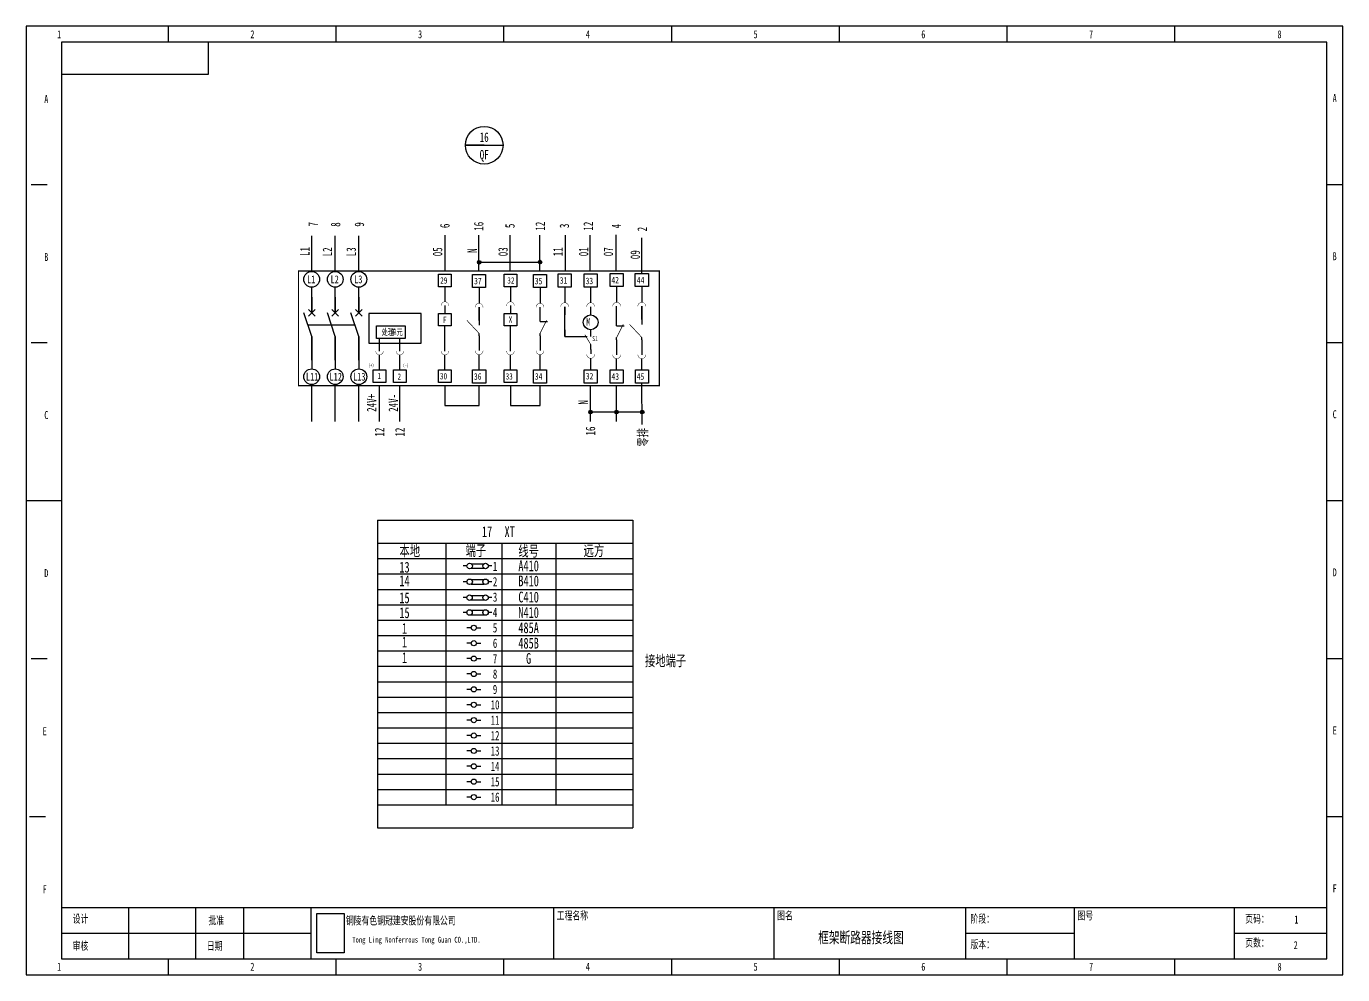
# Model space of a CAD drawing. Header units: millimetres. Extents: x 401220 to 2750366, y -101310 to 943175.
# Drawn here: x 1247680 to 1309261, y 68283 to 112675 of the extents above; entities that cross this region are included whole.
import ezdxf
from ezdxf.enums import TextEntityAlignment as Align

# ---------------------------------------------------------------- set-up
doc = ezdxf.new("R2010")
doc.units = ezdxf.units.MM
doc.styles.add('IDQSTYLE', font='NSimSun.ttf', dxfattribs={"width": 0.7})

msp = doc.modelspace()

# ---------------------------------------------------------------- hatches: boundary and pattern name
h = msp.add_hatch(color=256)
h.dxf.hatch_style = 1
h.paths.add_polyline_path([(1268866.20686, 101719.85809, 0.4142135624), (1268780.41194, 101634.06317, 0.4142135624), (1268866.20686, 101548.26825)])
h.paths.add_polyline_path([(1268866.20686, 101719.85809), (1268866.20686, 101634.06317), (1268952.00178, 101634.06317, 0.4142135624)])
h.paths.add_polyline_path([(1268952.00178, 101634.06317), (1268866.20686, 101634.06317), (1268866.20686, 101548.26825, 0.4142135624)])
h = msp.add_hatch(color=256)
h.dxf.hatch_style = 1
h.paths.add_polyline_path([(1271711.02678, 101725.033, 0.4142135624), (1271625.23186, 101639.23808, 0.4142135624), (1271711.02678, 101553.44316)])
h.paths.add_polyline_path([(1271711.02678, 101725.033), (1271711.02678, 101639.23808), (1271796.8217, 101639.23808, 0.4142135624)])
h.paths.add_polyline_path([(1271796.8217, 101639.23808), (1271711.02678, 101639.23808), (1271711.02678, 101553.44316, 0.4142135624)])
h = msp.add_hatch(color=256)
h.dxf.hatch_style = 1
h.paths.add_polyline_path([(1274074.0204, 94703.94876, 0.4142135624), (1273988.22548, 94618.15384, 0.4142135624), (1274074.0204, 94532.35892)])
h.paths.add_polyline_path([(1274074.0204, 94703.94876), (1274074.0204, 94618.15384), (1274159.81532, 94618.15384, 0.4142135624)])
h.paths.add_polyline_path([(1274159.81532, 94618.15384), (1274074.0204, 94618.15384), (1274074.0204, 94532.35892, 0.4142135624)])
h = msp.add_hatch(color=256)
h.dxf.hatch_style = 1
h.paths.add_polyline_path([(1275291.85013, 94703.0999, 0.4142135624), (1275206.05521, 94617.30498, 0.4142135624), (1275291.85013, 94531.51006)])
h.paths.add_polyline_path([(1275291.85013, 94703.0999), (1275291.85013, 94617.30498), (1275377.64505, 94617.30498, 0.4142135624)])
h.paths.add_polyline_path([(1275377.64505, 94617.30498), (1275291.85013, 94617.30498), (1275291.85013, 94531.51006, 0.4142135624)])
h = msp.add_hatch(color=256)
h.dxf.hatch_style = 1
h.paths.add_polyline_path([(1276491.17946, 94703.94876, 0.4142135624), (1276405.38454, 94618.15384, 0.4142135624), (1276491.17946, 94532.35892)])
h.paths.add_polyline_path([(1276491.17946, 94703.94876), (1276491.17946, 94618.15384), (1276576.97438, 94618.15384, 0.4142135624)])
h.paths.add_polyline_path([(1276576.97438, 94618.15384), (1276491.17946, 94618.15384), (1276491.17946, 94532.35892, 0.4142135624)])

# ---------------------------------------------------------------- linework, layer by layer
at = {"ltscale": 4}
for p, q in [((1254331.71007, 111928.00187), (1254331.71007, 112675.34456)), ((1262178.80836, 111928.00187), (1262178.80836, 112675.34456)), ((1270025.90665, 111928.00187), (1270025.90665, 112675.34456)), ((1277873.00494, 111928.00187), (1277873.00494, 112675.34456)), ((1285720.10323, 111928.00187), (1285720.10323, 112675.34456)), ((1293567.20152, 111928.00187), (1293567.20152, 112675.34456)), ((1301414.29982, 111928.00187), (1301414.29982, 112675.34456)), ((1256200.0668, 110433.31648), (1256200.0668, 111928.00187)), ((1249324.51401, 110433.31648), (1256200.0668, 110433.31648)), ((1247904.5629, 105276.65189), (1248651.90559, 105276.65189)), ((1308514.05541, 105276.65189), (1309261.39811, 105276.65189)), ((1247904.5629, 97877.95921), (1248651.90559, 97877.95921)), ((1308514.05541, 97877.95921), (1309261.39811, 97877.95921)), ((1247680.36009, 90479.26654), (1249324.51401, 90479.26654)), ((1308514.05541, 90479.26654), (1309261.39811, 90479.26654)), ((1268290.21324, 87414.28191), (1268120.48377, 87414.28191)), ((1269461.48175, 87414.39219), (1269291.75229, 87414.39219)), ((1268289.87868, 86673.69002), (1268120.14921, 86673.69002)), ((1269461.14719, 86673.8003), (1269291.41773, 86673.8003)), ((1268289.54411, 85933.09814), (1268119.81465, 85933.09814)), ((1269460.81263, 85933.20841), (1269291.08317, 85933.20841)), ((1268289.54411, 85236.59575), (1268119.81465, 85236.59575)), ((1269460.81263, 85236.70603), (1269291.08317, 85236.70603)), ((1268491.00942, 84519.66054), (1268288.49499, 84519.66054)), ((1268734.02673, 84519.66054), (1268936.54116, 84519.66054)), ((1268491.00943, 83799.30866), (1268288.49501, 83799.30866)), ((1268734.02675, 83799.30866), (1268936.54118, 83799.30866)), ((1247904.5629, 83080.57386), (1248651.90559, 83080.57386)), ((1268491.0094, 83078.95677), (1268288.49497, 83078.95677)), ((1268734.02671, 83078.95677), (1268936.54114, 83078.95677)), ((1308514.05541, 83080.57386), (1309261.39811, 83080.57386)), ((1268491.0094, 82358.60488), (1268288.49497, 82358.60488)), ((1268734.02671, 82358.60488), (1268936.54114, 82358.60488)), ((1268491.00949, 81638.253), (1268288.49506, 81638.253)), ((1268734.02681, 81638.253), (1268936.54123, 81638.253)), ((1268491.0094, 80917.90111), (1268288.49497, 80917.90111)), ((1268734.02671, 80917.90111), (1268936.54114, 80917.90111)), ((1268491.00942, 80197.54923), (1268288.49499, 80197.54923)), ((1268734.02673, 80197.54923), (1268936.54116, 80197.54923)), ((1268491.00943, 79477.19734), (1268288.49501, 79477.19734)), ((1268734.02675, 79477.19734), (1268936.54118, 79477.19734)), ((1268491.0094, 78756.84545), (1268288.49497, 78756.84545)), ((1268734.02671, 78756.84545), (1268936.54114, 78756.84545)), ((1268491.0094, 78036.49357), (1268288.49497, 78036.49357)), ((1268734.02671, 78036.49357), (1268936.54114, 78036.49357)), ((1268491.00949, 77316.14168), (1268288.49506, 77316.14168)), ((1268734.02681, 77316.14168), (1268936.54123, 77316.14168)), ((1268491.00949, 76595.7898), (1268288.49506, 76595.7898)), ((1268734.02681, 76595.7898), (1268936.54123, 76595.7898)), ((1247829.82863, 75681.88119), (1248577.17132, 75681.88119)), ((1308514.05541, 75681.88119), (1309261.39811, 75681.88119)), ((1249324.51401, 71422.02783), (1308514.05541, 71422.02783)), ((1252463.35333, 71422.02783), (1252463.35333, 69030.53121)), ((1255602.19265, 71422.02783), (1255602.19265, 69030.53121)), ((1257844.22073, 71422.02783), (1257844.22073, 69030.53121)), ((1260983.06005, 71422.02783), (1260983.06005, 69030.53121)), ((1272342.669, 71422.02783), (1272342.669, 69030.53121)), ((1282655.99819, 71422.02783), (1282655.99819, 69030.53121)), ((1291624.11052, 71422.02783), (1291624.11052, 69030.53121)), ((1296706.04084, 71422.02783), (1296706.04084, 69030.53121)), ((1304179.46779, 71422.02783), (1304179.46779, 69030.53121)), ((1249324.51401, 70226.27952), (1260983.06005, 70226.27952)), ((1291624.11052, 70226.27952), (1296706.04084, 70226.27952)), ((1304179.46779, 70226.27952), (1308514.05541, 70226.27952)), ((1254331.71007, 68283.18851), (1254331.71007, 69030.53121)), ((1262178.80836, 68283.18851), (1262178.80836, 69030.53121)), ((1270025.90665, 68283.18851), (1270025.90665, 69030.53121)), ((1277873.00494, 68283.18851), (1277873.00494, 69030.53121)), ((1285720.10323, 68283.18851), (1285720.10323, 69030.53121)), ((1293567.20152, 68283.18851), (1293567.20152, 69030.53121)), ((1301414.29982, 68283.18851), (1301414.29982, 69030.53121))]:
    msp.add_line(p, q, dxfattribs=at)
for p, q in [((1269100.48717, 107108.75668), (1268218.68877, 107108.75668)), ((1268218.68877, 107108.75668), (1269982.28557, 107108.75668)), ((1261030.22824, 101198.29249), (1261030.22824, 102869.95151)), ((1262132.47624, 101198.29249), (1262132.47624, 102869.95151)), ((1263234.72424, 101198.29249), (1263234.72424, 102869.95151)), ((1267270.46769, 101224.68884), (1267270.46769, 102896.34785)), ((1268856.95666, 101224.68884), (1268856.95666, 102896.34785)), ((1270317.264, 101224.68884), (1270317.264, 102896.34785)), ((1271701.77658, 101224.68884), (1271701.77658, 102896.34785)), ((1272897.81957, 101224.68884), (1272897.81957, 102896.34785)), ((1274057.74826, 101224.68884), (1274057.74826, 102896.34785)), ((1275275.2612, 101243.4606), (1275275.2612, 102915.11961)), ((1276472.87953, 101105.75778), (1276472.87953, 102777.4168)), ((1268866.20686, 101634.06317), (1271711.02678, 101639.23808)), ((1261030.22824, 99256.40618), (1261030.22824, 100463.46049)), ((1262132.47624, 99256.40618), (1262132.47624, 100463.46049)), ((1263234.72424, 99256.40618), (1263234.72424, 100463.46049)), ((1267263.60352, 100486.30617), (1267263.60352, 99780.86745)), ((1268860.77723, 100445.63799), (1268860.77723, 99708.2994)), ((1270327.1812, 100486.30617), (1270327.1812, 99780.86745)), ((1271711.45506, 100445.63799), (1271711.45506, 99708.2994)), ((1272866.80136, 100472.53719), (1272866.80136, 99735.1986)), ((1274079.18193, 100472.53719), (1274079.18193, 99735.1986)), ((1275296.69486, 100491.30896), (1275296.69486, 99753.97036)), ((1276472.87953, 100491.30896), (1276472.87953, 99753.97036)), ((1261030.22824, 99991.23818), (1261030.22824, 99256.40618)), ((1262132.47624, 99991.23818), (1262132.47624, 99256.40618)), ((1263234.72424, 99991.23818), (1263234.72424, 99256.40618)), ((1261030.22824, 98154.15818), (1260662.81224, 99256.40618)), ((1260874.34683, 99100.52478), (1261186.10965, 99412.28759)), ((1260874.34683, 99412.28759), (1261186.10965, 99100.52478)), ((1262132.47624, 98154.15818), (1261765.06024, 99256.40618)), ((1261976.59483, 99412.28759), (1262288.35765, 99100.52478)), ((1261976.59483, 99100.52478), (1262288.35765, 99412.28759)), ((1263234.72424, 98154.15818), (1262867.30824, 99256.40618)), ((1263078.84283, 99100.52478), (1263390.60565, 99412.28759)), ((1263078.84283, 99412.28759), (1263390.60565, 99100.52478)), ((1267263.60352, 99604.50777), (1267263.60352, 99237.09177)), ((1268860.77723, 98909.51592), (1268860.77723, 99523.96475)), ((1268860.77723, 99523.96475), (1268860.77723, 98679.09761)), ((1270327.1812, 99604.50777), (1270327.1812, 99237.09177)), ((1271711.45506, 98853.16672), (1271711.45506, 99523.96475)), ((1272866.80136, 99550.86395), (1272866.80136, 99166.83343)), ((1272866.80136, 98149.49372), (1272866.80136, 99550.86395)), ((1274079.18193, 99550.86395), (1274079.18193, 99166.83343)), ((1275296.69486, 98662.435), (1275296.69486, 99569.63571)), ((1276472.87953, 98955.18689), (1276472.87953, 99569.63571)), ((1276472.87953, 99569.63571), (1276472.87953, 98724.76858)), ((1260846.52024, 98705.28218), (1263051.01624, 98705.28218)), ((1267263.60352, 97473.49497), (1267263.60352, 98649.22617)), ((1270327.1812, 97473.49497), (1270327.1812, 98649.22617)), ((1271711.45506, 98853.16672), (1272066.6571, 98853.16672)), ((1275296.69486, 98662.435), (1275651.8969, 98662.435)), ((1261030.22824, 97786.74218), (1261030.22824, 98154.15818)), ((1261030.22824, 98154.15818), (1261030.22824, 96640.7272)), ((1262132.47624, 97786.74218), (1262132.47624, 98154.15818)), ((1262132.47624, 98154.15818), (1262132.47624, 96640.7272)), ((1263234.72424, 97786.74218), (1263234.72424, 98154.15818)), ((1263234.72424, 98154.15818), (1263234.72424, 96640.7272)), ((1264203.71729, 97473.49497), (1264203.71729, 98061.36057)), ((1265155.71798, 97473.49497), (1265155.71798, 98061.36057)), ((1268862.57992, 98186.62346), (1268862.57992, 98301.83261)), ((1268862.57992, 98186.62346), (1268862.57992, 97495.36853)), ((1271711.45506, 98186.62346), (1271711.45506, 98301.83261)), ((1271711.45506, 98186.62346), (1271711.45506, 97495.36853)), ((1272866.80136, 98475.5785), (1272866.80136, 98149.49372)), ((1272866.80136, 98149.49372), (1273920.18981, 98149.49372)), ((1274079.18193, 98475.5785), (1274079.18193, 98149.49372)), ((1275296.69486, 97995.89174), (1275296.69486, 98111.10089)), ((1275296.69486, 97995.89174), (1275296.69486, 97304.63681)), ((1276474.68223, 97995.89174), (1276474.68223, 98111.10089)), ((1276474.68223, 97995.89174), (1276474.68223, 97304.63681)), ((1261030.22824, 97051.91018), (1261030.22824, 97786.74218)), ((1262132.47624, 97051.91018), (1262132.47624, 97786.74218)), ((1262132.47624, 97051.91018), (1262132.47624, 97786.74218)), ((1263234.72424, 97051.91018), (1263234.72424, 97786.74218)), ((1263234.72424, 97051.91018), (1263234.72424, 97786.74218)), ((1268862.57992, 96573.69528), (1268862.57992, 97311.03388)), ((1271711.45506, 96573.69528), (1271711.45506, 97311.03388)), ((1274082.88632, 97553.90526), (1274082.88632, 97784.32357)), ((1274082.88632, 97553.90526), (1274082.88632, 97339.72122)), ((1264203.71729, 96591.69657), (1264203.71729, 97297.13529)), ((1265155.71798, 96591.69657), (1265155.71798, 97297.13529)), ((1267263.60352, 96591.69657), (1267263.60352, 97297.13529)), ((1270327.1812, 96591.69657), (1270327.1812, 97297.13529)), ((1274082.88632, 96591.69657), (1274082.88632, 97132.8929)), ((1275296.69486, 96590.84771), (1275296.69486, 97120.30216)), ((1276474.68223, 96590.84771), (1276474.68223, 97120.30216)), ((1261030.22824, 94179.52814), (1261030.22824, 95851.18716)), ((1262132.47624, 94179.52814), (1262132.47624, 95851.18716)), ((1263234.72424, 94179.52814), (1263234.72424, 95851.18716)), ((1264203.71729, 94179.52814), (1264203.71729, 95851.18716)), ((1265155.71798, 94179.52814), (1265155.71798, 95851.18716)), ((1267265.70547, 95851.18716), (1267265.70547, 94926.9179)), ((1268864.14726, 94926.9179), (1268864.14726, 95817.70139)), ((1270336.45304, 95851.18716), (1270336.45304, 94926.9179)), ((1271715.47626, 94926.9179), (1271715.47626, 95817.70139)), ((1274074.0204, 94179.52814), (1274074.0204, 95851.18716)), ((1275291.85013, 94178.67929), (1275291.85013, 95850.3383)), ((1276491.17946, 94041.82533), (1276478.70342, 95976.39888)), ((1267265.70547, 94926.9179), (1268864.14726, 94926.9179)), ((1270336.45304, 94926.9179), (1270375.00329, 94926.9179)), ((1270375.00329, 94926.9179), (1271715.47626, 94926.9179)), ((1276491.17946, 94618.15384), (1274074.0204, 94618.15384)), ((1264116.131, 89560.84996), (1264116.13103, 88480.32213)), ((1264116.131, 89560.84996), (1275641.76117, 89560.84996)), ((1264529.16562, 89560.84996), (1276054.79579, 89560.84996)), ((1276054.79579, 89560.84996), (1276054.79582, 88480.32213)), ((1264116.13103, 88480.32213), (1276054.79582, 88480.32213)), ((1264116.13103, 88480.32213), (1264116.13105, 87759.97024)), ((1267302.85075, 88480.32213), (1267302.85077, 87759.97024)), ((1269931.80478, 88480.32213), (1269931.80479, 87759.97024)), ((1272454.22229, 88480.32213), (1272454.22231, 87759.97024)), ((1276054.79582, 88480.32213), (1276054.79584, 87759.97024)), ((1264116.13103, 87759.97024), (1264116.13105, 87039.61836)), ((1264116.13103, 87759.97024), (1264116.13105, 87039.61836)), ((1264116.13103, 87759.97024), (1275641.7612, 87759.97024)), ((1264529.16565, 87759.97024), (1276054.79582, 87759.97024)), ((1267302.85077, 87759.97024), (1267302.85079, 87039.61836)), ((1268489.57389, 87520.35091), (1269091.92944, 87520.14831)), ((1269931.80479, 87759.97024), (1269931.80481, 87039.61836)), ((1272453.03639, 87759.97024), (1272453.03641, 87039.61836)), ((1276054.79582, 87759.97024), (1276054.79584, 87039.61836)), ((1276054.79582, 87759.97024), (1276054.79584, 87039.61836)), ((1264116.13105, 87039.61836), (1264116.13106, 86319.26647)), ((1264116.13105, 87039.61836), (1264116.13106, 86319.26647)), ((1264116.13105, 87039.61836), (1275641.76122, 87039.61836)), ((1264529.16567, 87039.61836), (1276054.79584, 87039.61836)), ((1267302.85079, 87039.61836), (1267302.85081, 86319.26647)), ((1268490.87738, 87309.10288), (1269091.85837, 87308.83139)), ((1269931.80481, 87039.61836), (1269931.80483, 86319.26647)), ((1272453.03641, 87039.61836), (1272453.03643, 86319.26647)), ((1276054.79584, 87039.61836), (1276054.79586, 86319.26647)), ((1276054.79584, 87039.61836), (1276054.79586, 86319.26647)), ((1264116.13106, 86319.26647), (1264116.13108, 85598.91458)), ((1264116.13106, 86319.26647), (1264116.13108, 85598.91458)), ((1264116.13106, 86319.26647), (1275641.76124, 86319.26647)), ((1264529.16569, 86319.26647), (1276054.79586, 86319.26647)), ((1267302.85081, 86319.26647), (1267302.85082, 85598.91458)), ((1268489.23933, 86779.75902), (1269091.59488, 86779.55642)), ((1268490.54282, 86568.51099), (1269091.5238, 86568.2395)), ((1269931.80483, 86319.26647), (1269931.80485, 85598.91458)), ((1272453.03643, 86319.26647), (1272453.03645, 85598.91458)), ((1276054.79586, 86319.26647), (1276054.79588, 85598.91458)), ((1276054.79586, 86319.26647), (1276054.79588, 85598.91458)), ((1264116.13108, 85598.91458), (1264116.1311, 84878.5627)), ((1264116.13108, 85598.91458), (1264116.1311, 84878.5627)), ((1264116.13108, 85598.91458), (1275641.76126, 85598.91458)), ((1264529.16571, 85598.91458), (1276054.79588, 85598.91458)), ((1267302.85082, 85598.91458), (1267302.85084, 84878.5627)), ((1268488.90477, 86039.16713), (1269091.26032, 86038.96454)), ((1268490.20826, 85827.91911), (1269091.18924, 85827.64761)), ((1269931.80485, 85598.91458), (1269931.80487, 84878.5627)), ((1272453.03645, 85598.91458), (1272453.03647, 84878.5627)), ((1276054.79588, 85598.91458), (1276054.7959, 84878.5627)), ((1276054.79588, 85598.91458), (1276054.7959, 84878.5627)), ((1268488.90477, 85342.66475), (1269091.26032, 85342.46215)), ((1268490.20826, 85131.41672), (1269091.18924, 85131.14523)), ((1264116.1311, 84878.5627), (1264116.13112, 84158.21081)), ((1264116.1311, 84878.5627), (1264116.13112, 84158.21081)), ((1264116.1311, 84878.5627), (1275641.76128, 84878.5627)), ((1264529.16573, 84878.5627), (1276054.7959, 84878.5627)), ((1267302.85084, 84878.5627), (1267302.85086, 84158.21081)), ((1269931.80487, 84878.5627), (1269931.80489, 84158.21081)), ((1272453.03647, 84878.5627), (1272453.03649, 84158.21081)), ((1276054.7959, 84878.5627), (1276054.79592, 84158.21081)), ((1276054.7959, 84878.5627), (1276054.79592, 84158.21081)), ((1264116.13112, 84158.21081), (1264116.13114, 83437.85893)), ((1264116.13112, 84158.21081), (1264116.13114, 83437.85893)), ((1264116.13112, 84158.21081), (1275641.7613, 84158.21081)), ((1264529.16575, 84158.21081), (1276054.79592, 84158.21081)), ((1267302.85086, 84158.21081), (1267302.85088, 83437.85893)), ((1269931.80489, 84158.21081), (1269931.80491, 83437.85893)), ((1272453.03649, 84158.21081), (1272453.03651, 83437.85893)), ((1276054.79592, 84158.21081), (1276054.79594, 83437.85893)), ((1276054.79592, 84158.21081), (1276054.79594, 83437.85893)), ((1264116.13114, 83437.85893), (1264116.13116, 82717.50704)), ((1264116.13114, 83437.85893), (1264116.13116, 82717.50704)), ((1264116.13114, 83437.85893), (1275641.76131, 83437.85893)), ((1264529.16577, 83437.85893), (1276054.79594, 83437.85893)), ((1267302.85088, 83437.85893), (1267302.8509, 82717.50704)), ((1269931.80491, 83437.85893), (1269931.80493, 82717.50704)), ((1272453.03651, 83437.85893), (1272453.03653, 82717.50704)), ((1276054.79594, 83437.85893), (1276054.79596, 82717.50704)), ((1276054.79594, 83437.85893), (1276054.79596, 82717.50704)), ((1264116.13116, 82717.50704), (1264116.13118, 81997.15515)), ((1264116.13116, 82717.50704), (1264116.13118, 81997.15515)), ((1264116.13116, 82717.50704), (1275641.76133, 82717.50704)), ((1264529.16579, 82717.50704), (1276054.79596, 82717.50704)), ((1267302.8509, 82717.50704), (1267302.85092, 81997.15515)), ((1269931.80493, 82717.50704), (1269931.80495, 81997.15515)), ((1272453.03653, 82717.50704), (1272453.03655, 81997.15515)), ((1276054.79596, 82717.50704), (1276054.79598, 81997.15515)), ((1276054.79596, 82717.50704), (1276054.79598, 81997.15515)), ((1264116.13118, 81997.15515), (1264116.1312, 81276.80327)), ((1264116.13118, 81997.15515), (1264116.1312, 81276.80327)), ((1264116.13118, 81997.15515), (1275641.76135, 81997.15515)), ((1264529.16581, 81997.15515), (1276054.79598, 81997.15515)), ((1267302.85092, 81997.15515), (1267302.85094, 81276.80327)), ((1269931.80495, 81997.15515), (1269931.80497, 81276.80327)), ((1272453.03655, 81997.15515), (1272453.03657, 81276.80327)), ((1276054.79598, 81997.15515), (1276054.796, 81276.80327)), ((1276054.79598, 81997.15515), (1276054.796, 81276.80327)), ((1264116.1312, 81276.80327), (1264116.13122, 80556.45138)), ((1264116.1312, 81276.80327), (1264116.13122, 80556.45138)), ((1264116.1312, 81276.80327), (1275641.76137, 81276.80327)), ((1264529.16582, 81276.80327), (1276054.796, 81276.80327)), ((1267302.85094, 81276.80327), (1267302.85096, 80556.45138)), ((1269931.80497, 81276.80327), (1269931.80499, 80556.45138)), ((1272453.03657, 81276.80327), (1272453.03659, 80556.45138)), ((1276054.796, 81276.80327), (1276054.79602, 80556.45138)), ((1276054.796, 81276.80327), (1276054.79602, 80556.45138)), ((1264116.13122, 80556.45138), (1264116.13124, 79836.0995)), ((1264116.13122, 80556.45138), (1264116.13124, 79836.0995)), ((1264116.13122, 80556.45138), (1275641.76139, 80556.45138)), ((1264529.16584, 80556.45138), (1276054.79602, 80556.45138)), ((1267302.85096, 80556.45138), (1267302.85098, 79836.0995)), ((1269931.80499, 80556.45138), (1269931.80501, 79836.0995)), ((1272453.03659, 80556.45138), (1272453.03661, 79836.0995)), ((1276054.79602, 80556.45138), (1276054.79604, 79836.0995)), ((1276054.79602, 80556.45138), (1276054.79604, 79836.0995)), ((1264116.13124, 79836.0995), (1264116.13126, 79115.74761)), ((1264116.13124, 79836.0995), (1264116.13126, 79115.74761)), ((1264116.13124, 79836.0995), (1275641.76141, 79836.0995)), ((1264529.16586, 79836.0995), (1276054.79604, 79836.0995)), ((1267302.85098, 79836.0995), (1267302.851, 79115.74761)), ((1269931.80501, 79836.0995), (1269931.80503, 79115.74761)), ((1272453.03661, 79836.0995), (1272453.03663, 79115.74761)), ((1276054.79604, 79836.0995), (1276054.79606, 79115.74761)), ((1276054.79604, 79836.0995), (1276054.79606, 79115.74761)), ((1264116.13126, 79115.74761), (1264116.13128, 78395.39573)), ((1264116.13126, 79115.74761), (1264116.13128, 78395.39573)), ((1264116.13126, 79115.74761), (1275641.76143, 79115.74761)), ((1264529.16588, 79115.74761), (1276054.79606, 79115.74761)), ((1267302.851, 79115.74761), (1267302.85102, 78395.39573)), ((1269931.80503, 79115.74761), (1269931.80505, 78395.39573)), ((1272453.03663, 79115.74761), (1272453.03665, 78395.39573)), ((1276054.79606, 79115.74761), (1276054.79607, 78395.39573)), ((1276054.79606, 79115.74761), (1276054.79607, 78395.39573)), ((1264116.13128, 78395.39573), (1264116.1313, 77675.04384)), ((1264116.13128, 78395.39573), (1264116.1313, 77675.04384)), ((1264116.13128, 78395.39573), (1275641.76145, 78395.39573)), ((1264529.1659, 78395.39573), (1276054.79607, 78395.39573)), ((1267302.85102, 78395.39573), (1267302.85104, 77675.04384)), ((1269931.80505, 78395.39573), (1269931.80506, 77675.04384)), ((1272453.03665, 78395.39573), (1272453.03666, 77675.04384)), ((1276054.79607, 78395.39573), (1276054.79609, 77675.04384)), ((1276054.79607, 78395.39573), (1276054.79609, 77675.04384)), ((1264116.1313, 77675.04384), (1264116.13132, 76954.69195)), ((1264116.1313, 77675.04384), (1264116.13132, 76954.69195)), ((1264116.1313, 77675.04384), (1275641.76147, 77675.04384)), ((1264529.16592, 77675.04384), (1276054.79609, 77675.04384)), ((1267302.85104, 77675.04384), (1267302.85106, 76954.69195)), ((1269931.80506, 77675.04384), (1269931.80508, 76954.69195)), ((1272453.03666, 77675.04384), (1272453.03668, 76954.69195)), ((1276054.79609, 77675.04384), (1276054.79611, 76954.69195)), ((1276054.79609, 77675.04384), (1276054.79611, 76954.69195)), ((1264116.1313, 76954.69195), (1264116.13132, 76234.34007)), ((1264116.1313, 76954.69195), (1264116.13132, 76234.34007)), ((1264116.1313, 76954.69195), (1275641.76147, 76954.69195)), ((1264116.13132, 76954.69195), (1275641.76149, 76954.69195)), ((1264116.1315, 76954.69195), (1264116.13153, 75874.16413)), ((1264116.13151, 76594.51601), (1264116.13153, 75874.16413)), ((1264116.13151, 76594.51601), (1264116.13153, 75874.16413)), ((1264529.16592, 76954.69195), (1276054.79609, 76954.69195)), ((1264529.16594, 76954.69195), (1276054.79611, 76954.69195)), ((1267302.85104, 76954.69195), (1267302.85106, 76234.34007)), ((1269931.80506, 76954.69195), (1269931.80508, 76234.34007)), ((1272453.03666, 76954.69195), (1272453.03668, 76234.34007)), ((1276054.79609, 76954.69195), (1276054.79611, 76234.34007)), ((1276054.79609, 76954.69195), (1276054.79611, 76234.34007)), ((1276054.7963, 76954.69195), (1276054.79633, 75874.16413)), ((1276054.79631, 76594.51601), (1276054.79633, 75874.16413)), ((1276054.79631, 76594.51601), (1276054.79633, 75874.16413)), ((1264116.13132, 76234.34007), (1275641.76149, 76234.34007)), ((1264116.1315, 76234.34007), (1264116.13153, 75153.81224)), ((1264116.13151, 75874.16413), (1264116.13153, 75153.81224)), ((1264116.13151, 75874.16413), (1264116.13153, 75153.81224)), ((1264529.16594, 76234.34007), (1276054.79611, 76234.34007)), ((1276054.7963, 76234.34007), (1276054.79633, 75153.81224)), ((1276054.79631, 75874.16413), (1276054.79633, 75153.81224)), ((1276054.79631, 75874.16413), (1276054.79633, 75153.81224)), ((1264116.13153, 75153.81224), (1275641.7617, 75153.81224)), ((1264529.16615, 75153.81224), (1276054.79633, 75153.81224))]:
    msp.add_line(p, q)
for points in [[(1247680.36009, 68283.18851), (1309261.39811, 68283.18851), (1309261.39811, 112675.34456), (1247680.36009, 112675.34456)], [(1249324.51401, 69030.53121), (1308514.05541, 69030.53121), (1308514.05541, 111928.00187), (1249324.51401, 111928.00187)]]:
    msp.add_lwpolyline(points, close=True, dxfattribs=at)
at = {"const_width": 58.78656}
msp.add_lwpolyline([(1260412.88127, 95851.18716), (1277293.50795, 95851.18716), (1277293.50795, 101224.68884), (1260412.88127, 101224.68884)], close=True, dxfattribs=at)
for points in [[(1266969.67072, 101074.17177), (1267557.53632, 101074.17177), (1267557.53632, 100486.30617), (1266969.67072, 100486.30617)], [(1268553.55281, 101060.08682), (1269168.00164, 101060.08682), (1269168.00164, 100445.63799), (1268553.55281, 100445.63799)], [(1270033.2484, 101074.17177), (1270621.114, 101074.17177), (1270621.114, 100486.30617), (1270033.2484, 100486.30617)], [(1271404.23065, 101060.08682), (1272018.67948, 101060.08682), (1272018.67948, 100445.63799), (1271404.23065, 100445.63799)], [(1272559.57695, 101086.98602), (1273174.02578, 101086.98602), (1273174.02578, 100472.53719), (1272559.57695, 100472.53719)], [(1273771.95751, 101086.98602), (1274386.40634, 101086.98602), (1274386.40634, 100472.53719), (1273771.95751, 100472.53719)], [(1274989.47045, 101105.75778), (1275603.91927, 101105.75778), (1275603.91927, 100491.30896), (1274989.47045, 100491.30896)], [(1276165.65512, 101105.75778), (1276780.10395, 101105.75778), (1276780.10395, 100491.30896), (1276165.65512, 100491.30896)], [(1263701.14946, 97840.91097), (1266146.11794, 97840.91097), (1266146.11794, 99236.34059), (1263701.14946, 99236.34059)], [(1267557.53632, 98649.22617), (1266969.67072, 98649.22617), (1266969.67072, 99237.09177), (1267557.53632, 99237.09177)], [(1270621.114, 98649.22617), (1270033.2484, 98649.22617), (1270033.2484, 99237.09177), (1270621.114, 99237.09177)], [(1264056.75089, 98649.22617), (1265401.02411, 98649.22617), (1265401.02411, 98061.36057), (1264056.75089, 98061.36057)], [(1263909.78449, 96591.69657), (1264497.65009, 96591.69657), (1264497.65009, 96003.83097), (1263909.78449, 96003.83097)], [(1264861.78518, 96591.69657), (1265449.65078, 96591.69657), (1265449.65078, 96003.83097), (1264861.78518, 96003.83097)], [(1266969.67072, 96591.69657), (1267557.53632, 96591.69657), (1267557.53632, 96003.83097), (1266969.67072, 96003.83097)], [(1268559.3767, 96591.69657), (1269173.82553, 96591.69657), (1269173.82553, 95977.24774), (1268559.3767, 95977.24774)], [(1270033.2484, 96591.69657), (1270621.114, 96591.69657), (1270621.114, 96003.83097), (1270033.2484, 96003.83097)], [(1271408.25184, 96591.69657), (1272022.70067, 96591.69657), (1272022.70067, 95977.24774), (1271408.25184, 95977.24774)], [(1273775.66191, 96591.69657), (1274390.11074, 96591.69657), (1274390.11074, 95977.24774), (1273775.66191, 95977.24774)], [(1274993.49164, 96590.84771), (1275607.94047, 96590.84771), (1275607.94047, 95976.39888), (1274993.49164, 95976.39888)], [(1276171.47901, 96590.84771), (1276785.92783, 96590.84771), (1276785.92783, 95976.39888), (1276171.47901, 95976.39888)], [(1261275.47052, 71150.37054), (1262550.92187, 71150.37054), (1262550.92187, 69301.59651), (1261275.47052, 69301.59651)]]:
    msp.add_lwpolyline(points, close=True)
for points, const_width in [([(1267439.9632, 99604.50777, 1), (1267087.24384, 99604.50777, 1)], 17.63597), ([(1270503.54088, 99604.50777, 1), (1270150.82152, 99604.50777, 1)], 17.63597), ([(1275481.02951, 99569.63571, 1), (1275112.36021, 99569.63571, 1)], 18.43346), ([(1276657.21418, 99569.63571, 1), (1276288.54488, 99569.63571, 1)], 18.43346), ([(1269045.11187, 99523.96475, 1), (1268676.44258, 99523.96475, 1)], 18.43346), ([(1271895.78971, 99523.96475, 1), (1271527.12042, 99523.96475, 1)], 18.43346), ([(1273051.13601, 99550.86395, 1), (1272682.46672, 99550.86395, 1)], 18.43346), ([(1274263.51657, 99550.86395, 1), (1273894.84728, 99550.86395, 1)], 18.43346), ([(1264027.35761, 97473.49497, 1), (1264380.07697, 97473.49497, 1)], 17.63597), ([(1264979.3583, 97473.49497, 1), (1265332.07766, 97473.49497, 1)], 17.63597), ([(1267087.24384, 97473.49497, 1), (1267439.9632, 97473.49497, 1)], 17.63597), ([(1268678.24527, 97495.36853, 1), (1269046.91457, 97495.36853, 1)], 18.43346), ([(1270150.82152, 97473.49497, 1), (1270503.54088, 97473.49497, 1)], 17.63597), ([(1271527.12042, 97495.36853, 1), (1271895.78971, 97495.36853, 1)], 18.43346), ([(1273898.55167, 97317.22755, 1), (1274267.22097, 97317.22755)], 18.43346), ([(1275112.36021, 97304.63681, 1), (1275481.02951, 97304.63681, 1)], 18.43346), ([(1276290.34758, 97304.63681, 1), (1276659.01687, 97304.63681, 1)], 18.43346)]:
    msp.add_lwpolyline(points, format="xyb", dxfattribs=dict(const_width=const_width))
at = {"const_width": 32.25856}
for points in [[(1268862.57992, 98301.83261), (1268288.03349, 98915.5003)], [(1271711.45506, 98301.83261), (1272020.97444, 98915.5003)], [(1275296.69486, 98111.10089), (1275606.21423, 98724.76858)], [(1276474.68223, 98111.10089), (1275900.1358, 98724.76858)], [(1274082.88632, 97784.32357), (1273806.38435, 98245.16019)]]:
    msp.add_lwpolyline(points, dxfattribs=at)
for centre, radius in [((1269100.48717, 107108.75668), 881.7984), ((1268866.20686, 101634.06317), 85.79492), ((1271711.02678, 101639.23808), 85.79492), ((1261030.22824, 100830.87649), 367.416), ((1262132.47624, 100830.87649), 367.416), ((1263234.72424, 100830.87649), 367.416), ((1274079.18193, 98821.20597), 345.62747), ((1261030.22824, 96273.3112), 367.416), ((1262132.47624, 96273.3112), 367.416), ((1263234.72424, 96273.3112), 367.416), ((1274074.0204, 94618.15384), 85.79492), ((1275291.85013, 94617.30498), 85.79492), ((1276491.17946, 94618.15384), 85.79492)]:
    msp.add_circle(centre, radius)
at = {"ltscale": 4}
for centre, radius in [((1268418.11034, 87414.28191), 127.89711), ((1269163.85518, 87414.39219), 127.89711), ((1268417.77578, 86673.69002), 127.89711), ((1269163.52062, 86673.8003), 127.89711), ((1268417.44122, 85933.09814), 127.89711), ((1269163.18606, 85933.20841), 127.89711), ((1268417.44122, 85236.59575), 127.89711), ((1269163.18606, 85236.70603), 127.89711), ((1268612.51807, 84519.66054), 121.50866), ((1268612.51809, 83799.30866), 121.50866), ((1268612.51805, 83078.95677), 121.50866), ((1268612.51805, 82358.60488), 121.50866), ((1268612.51815, 81638.253), 121.50866), ((1268612.51805, 80917.90111), 121.50866), ((1268612.51807, 80197.54923), 121.50866), ((1268612.51809, 79477.19734), 121.50866), ((1268612.51805, 78756.84545), 121.50866), ((1268612.51805, 78036.49357), 121.50866), ((1268612.51815, 77316.14168), 121.50866), ((1268612.51815, 76595.7898), 121.50866)]:
    msp.add_circle(centre, radius, dxfattribs=at)

# ---------------------------------------------------------------- texts
at = {"style": 'IDQSTYLE', "width": 0.7}
for s, p in [('1', (1249212.41261, 112002.73613)), ('2', (1258255.25921, 112002.73613)), ('3', (1266102.3575, 112002.73613)), ('4', (1273949.4558, 112002.73613)), ('5', (1281796.55409, 112002.73613)), ('6', (1289643.65238, 112002.73613)), ('7', (1297490.75067, 112002.73613)), ('8', (1306309.39446, 112002.73613)), ('A', (1248614.53845, 108975.99822)), ('A', (1308887.72676, 109013.36536)), ('B', (1248614.53845, 101577.30555)), ('B', (1308887.72676, 101614.67268)), ('C', (1248614.53845, 94178.61287)), ('C', (1308887.72676, 94215.98001)), ('D', (1248614.53845, 86779.9202)), ('D', (1308887.72676, 86817.28733)), ('E', (1248539.80419, 79381.22752)), ('E', (1308887.72676, 79418.59466)), ('F', (1248539.80419, 71982.53485)), ('F', (1308887.72676, 72019.90198)), ('1', (1249212.41261, 68357.92278)), ('2', (1258255.25921, 68357.92278)), ('3', (1266102.3575, 68357.92278)), ('4', (1273949.4558, 68357.92278)), ('5', (1281796.55409, 68357.92278)), ('6', (1289643.65238, 68357.92278)), ('7', (1297490.75067, 68357.92278)), ('8', (1306309.39446, 68357.92278))]:
    msp.add_text(s, height=374.41869, dxfattribs=at).set_placement(p, align=Align.BOTTOM_CENTER)
for s, height, p in [('16', 440.8992, (1269100.48717, 107487.44966)), ('QF', 440.8992, (1269100.48717, 106667.85748)), ('17', 504.24632, (1269232.99182, 89022.63859)), ('XT', 504.24632, (1270291.98072, 89020.58604)), ('1', 432.21113, (1269608.38182, 87399.7943)), ('2', 432.21113, (1269608.38184, 86679.44241)), ('3', 432.21113, (1269608.38186, 85959.09053)), ('@N421', 0.14407, (1269931.80483, 85959.09053)), ('4', 432.21113, (1269608.38188, 85238.73864)), ('5', 432.21113, (1269608.3819, 84518.38676)), ('6', 432.21113, (1269608.38192, 83798.03487)), ('7', 432.21113, (1269608.38194, 83077.68298)), ('8', 432.21113, (1269608.38196, 82357.3311)), ('9', 432.21113, (1269608.38198, 81636.97921)), ('10', 432.211131, (1269608.382, 80916.62733)), ('11', 432.211131, (1269608.38201, 80196.27544)), ('12', 432.211131, (1269608.38203, 79475.92355)), ('13', 432.211131, (1269608.38205, 78755.57167)), ('14', 432.211131, (1269608.38207, 78035.21978)), ('15', 432.211131, (1269608.38209, 77314.8679)), ('16', 432.211131, (1269608.38209, 76594.51601)), ('框架断路器接线图', 524.186166, (1286725.48863, 70024.39236))]:
    msp.add_text(s, height=height, dxfattribs=at).set_placement(p, align=Align.MIDDLE_CENTER)
msp.add_text('RMW2-3P bse4', height=0.1469664, dxfattribs=at).set_placement((1268230.8491, 106367.59147), align=Align.MIDDLE_LEFT)
for s, p in [('7', (1261092.75498, 103411.80487)), ('8', (1262149.62435, 103395.38926)), ('9', (1263261.25478, 103400.86113)), ('16', (1268843.68188, 103314.63075)), ('12', (1271718.95071, 103318.70553)), ('12', (1273962.39531, 103321.2009)), ('6', (1267257.79518, 103335.63329)), ('5', (1270304.64618, 103335.63329)), ('3', (1272848.74996, 103335.63329)), ('4', (1275284.21199, 103321.2009)), ('2', (1276489.03254, 103183.49809)), ('L1', (1260707.4755, 102133.26041)), ('L2', (1261764.34487, 102116.8448)), ('L3', (1262875.9753, 102122.31667)), ('05', (1266918.67575, 102122.31667)), ('N', (1268538.47888, 102170.99047)), ('03', (1269979.53005, 102122.31667)), ('11', (1272547.12668, 102122.31667)), ('01', (1273749.17438, 102122.31667)), ('07', (1274907.03048, 102122.31667)), ('09', (1276163.04702, 101984.61385)), ('24V+', (1263832.23093, 95047.61426)), ('24V-', (1264847.49384, 95047.88418)), ('N', (1273728.4179, 95071.40479)), ('12', (1264205.06729, 93679.58473)), ('12', (1265153.68856, 93679.58473)), ('16', (1274071.49775, 93730.62789)), ('零排', (1276513.7697, 93433.87206))]:
    msp.add_text(s, height=440.8992, rotation=90, dxfattribs=at).set_placement(p, align=Align.MIDDLE_CENTER)
for s, p in [('L1', (1261005.59624, 100830.87649)), ('L2', (1262107.84424, 100830.87649)), ('L3', (1263210.09224, 100830.87649)), ('L11', (1261052.75979, 96273.3112)), ('L12', (1262155.00779, 96273.3112)), ('L13', (1263257.25579, 96273.3112))]:
    msp.add_text(s, height=367.416, dxfattribs=at).set_placement(p, align=Align.MIDDLE)
for s, height, p in [('29', 293.9328, (1267043.15392, 100633.27257)), ('37', 307.224414, (1268630.35892, 100599.2502)), ('32', 293.9328, (1270180.2148, 100633.27257)), ('35', 307.224414, (1271467.70128, 100599.2502)), ('31', 307.224414, (1272636.38305, 100626.1494)), ('33', 307.224414, (1273844.62845, 100603.64714)), ('42', 307.224414, (1275052.94108, 100644.92116)), ('44', 307.224414, (1276242.46122, 100644.92116)), ('处理', 293.9328, (1264303.3174, 98216.84666)), ('单元', 293.9328, (1264713.82779, 98211.52171)), ('F', 293.9328, (1267177.362, 98783.56093)), ('X', 293.9328, (1270244.89615, 98805.08967)), ('M', 359.45256, (1273873.53939, 98656.59662)), ('S1', 230.41831, (1274153.15882, 97944.18297)), ('(+)', 146.9664, (1263689.33489, 96738.66297)), ('(-)', 146.9664, (1265302.68438, 96738.66297)), ('1', 293.9328, (1264111.94195, 96159.92989)), ('2', 293.9328, (1265045.02001, 96132.95525)), ('30', 293.9328, (1267030.41797, 96150.79737)), ('36', 307.224414, (1268622.84733, 96130.85995)), ('33', 293.9328, (1270102.48628, 96142.41603)), ('34', 307.224414, (1271471.72248, 96130.85995)), ('32', 307.224414, (1273853.74882, 96146.82301)), ('43', 307.224414, (1275056.96227, 96130.01109)), ('45', 307.224414, (1276234.94964, 96130.01109))]:
    msp.add_text(s, height=height, dxfattribs=at).set_placement(p)
for s, p in [('本地', (1265618.04426, 87876.10916)), ('端子', (1268711.71401, 87890.27246)), ('线号', (1271177.43841, 87861.63458)), ('远方', (1274232.44262, 87880.79568)), ('13', (1265370.96945, 87105.23046)), ('A410', (1271177.43841, 87169.20661)), ('14', (1265370.96945, 86466.12662)), ('B410', (1271177.43841, 86463.42813)), ('C410', (1271177.43841, 85708.10404)), ('15', (1265370.96945, 85670.05111)), ('15', (1265370.96945, 84974.88432)), ('N410', (1271177.43841, 84986.00059)), ('1', (1265370.96945, 84238.13013)), ('485A', (1271177.43841, 84271.79881)), ('1', (1265370.96945, 83599.10689)), ('485B', (1271177.43841, 83550.08149)), ('1', (1265370.96945, 82866.83152)), ('G', (1271177.43841, 82834.03752)), ('接地端子', (1277586.25979, 82730.05754))]:
    msp.add_text(s, height=504.24632, rotation=359.9999984658, dxfattribs=at).set_placement(p, align=Align.CENTER)
for s, p in [('设计', (1249847.6539, 70599.95086)), ('批准', (1256200.0668, 70525.21659)), ('工程名称', (1272492.13754, 70749.4194)), ('图名', (1282805.46672, 70749.4194)), ('阶段：', (1291848.31333, 70599.95086)), ('图号', (1296855.50938, 70749.4194)), ('页码：', (1304702.60767, 70599.95086)), ('审核', (1249847.6539, 69329.46828)), ('日期', (1256125.33253, 69329.46828)), ('版本：', (1291848.31333, 69404.20255)), ('页数：', (1304702.60767, 69478.93682))]:
    msp.add_text(s, height=374.41869, dxfattribs=at).set_placement(p, align=Align.BOTTOM_LEFT)
for s, height, p in [('铜陵有色铜冠建安股份有限公司', 374.4186899, (1262628.84501, 71005.68655)), ('Tong Ling Nonferrous Tong Guan CO.,LTD.', 269.5814567, (1262927.78209, 70055.10849))]:
    msp.add_text(s, height=height, dxfattribs=at).set_placement(p, align=Align.TOP_LEFT)
for s, p in [('1', (1307094.10429, 70674.68513)), ('2', (1307064.23658, 69478.93682))]:
    msp.add_text(s, height=374.41869, dxfattribs=at).set_placement(p, align=Align.CENTER)

doc.saveas('drawing.dxf')
